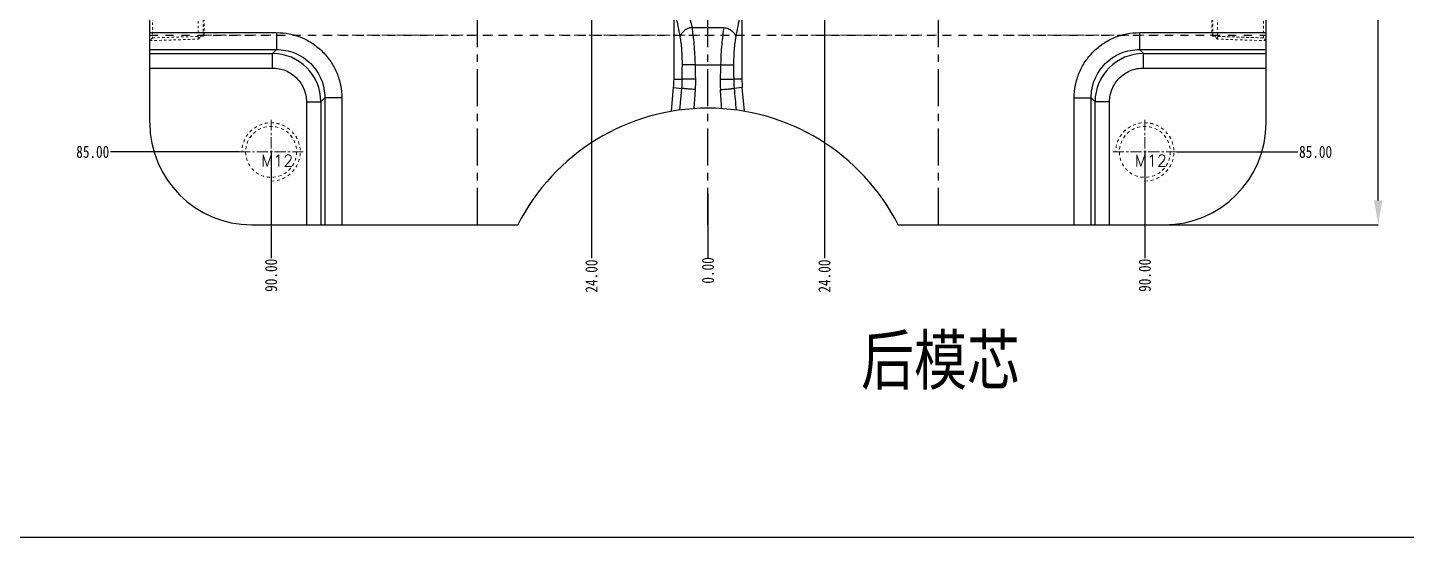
# Model space of a CAD drawing. Header units: millimetres. Extents: x 4 to 4769, y -754 to 1427.
# Drawn here: x 1288.8 to 1572.9, y 67.6 to 172.5 of the extents above; entities that cross this region are included whole.
import ezdxf
from ezdxf.enums import TextEntityAlignment as Align

# ---------------------------------------------------------------- set-up
doc = ezdxf.new("R2010")
doc.units = ezdxf.units.MM
doc.header["$LTSCALE"] = 16.335
doc.header["$PDMODE"] = 3
doc.header["$PDSIZE"] = 0.3125
doc.linetypes.add('CENTER', pattern=[0.6, 0.375, -0.075, 0.075, -0.075])
doc.linetypes.add('HIDDEN', pattern=[0.2, 0.1, -0.1])
doc.layers.get('0').update_dxf_attribs({"linetype": 'CONTINUOUS'})
doc.layers.get('Defpoints').update_dxf_attribs({"linetype": 'CONTINUOUS'})
for name, color, linetype, lineweight in [('cool', 153, 'HIDDEN', 9), ('dim', 82, 'CONTINUOUS', 9), ('epin', 13, 'CONTINUOUS', 9), ('screw', 33, 'CONTINUOUS', 13)]:
    doc.layers.add(name, color=color, linetype=linetype, lineweight=lineweight)
doc.layers.add('DEFAULT_2', color=8, linetype='HIDDEN')
doc.styles.get("Standard").update_dxf_attribs({"font": 'txt', "width": 0.8})
doc.styles.add('TXT', font='txt.shx', dxfattribs={"bigfont": 'gbcbig.shx'})
doc.styles.add('TXT05', font='txt.shx', dxfattribs={"width": 0.5, "bigfont": 'gbcbig.shx'})
doc.dimstyles.get("Standard").update_dxf_attribs({"dimtxt": 0.15625, "dimasz": 0.1875, "dimexe": 0.125, "dimexo": 0.0625, "dimtad": 0, "dimtih": 1, "dimtoh": 1, "dimdsep": 46, "dimtxsty": 'Standard', "dimcen": 0.09, "dimadec": 0, "dimazin": 0, "dimtp": 0.01, "dimtm": 0.01, "dimtfac": 1, "dimtofl": 0, "dimtmove": 0, "dimatfit": 3, "dimfxl": 0, "dimtolj": 1, "dimarcsym": 0})

# ---------------------------------------------------------------- blocks, each defined once
blk = doc.blocks.new('screw_m12_g')
at = {"layer": 'screw', "color": 1, "linetype": 'CENTER', "ltscale": 0.373186}
for p, q in [((0, -6.6), (0, 6.6)), ((-6.6, 0), (6.6, 0))]:
    blk.add_line(p, q, dxfattribs=at)
at = {"layer": 'screw', "color": 33, "linetype": 'HIDDEN', "ltscale": 0.373186}
blk.add_circle((0, 0), 5.25, dxfattribs=at)
at = {"layer": 'screw', "color": 92, "linetype": 'HIDDEN', "ltscale": 0.373186}
blk.add_arc((0, 0), 6, 270, 180, dxfattribs=at)
at = {"layer": 'screw', "color": 6, "style": 'TXT'}
blk.add_text('M12', height=2.4, dxfattribs=at).set_placement((-2.04, -3))
blk = doc.blocks.new('cool_jt_f11')
at = {"layer": 'cool', "ltscale": 0.3}
for p, q in [((0, 5.11), (0.58, 4.53)), ((0, 5.11), (10, 4.8)), ((0.58, 4.53), (0.58, -4.53)), ((11, 4.21), (0.58, 4.53)), ((0.58, 4.53), (11, 4.21)), ((10, 4.8), (10.58, 4.22)), ((10, 4.8), (10, -4.8)), ((11.21, 4), (11, 4.21)), ((11, -4.21), (11, 4.21)), ((11.21, -4), (11.21, 4)), ((0.58, -4.53), (0, -5.11)), ((0, -5.11), (10, -4.8)), ((0.58, -4.53), (11, -4.21)), ((10, -4.8), (10.58, -4.22)), ((11, -4.21), (11.21, -4))]:
    blk.add_line(p, q, dxfattribs=at)
blk = doc.blocks.new('*D119')
at = {"layer": 'Defpoints', "color": 0, "transparency": 16777216}
for p in [(1428.96, 231.89), (1428.96, 138.34), (1428.96, 124.99)]:
    blk.add_point(p, dxfattribs=at)
at = {"layer": 'dim', "color": 4, "lineweight": -2, "transparency": 16777216}
blk.add_line((1428.96, 138.34), (1428.96, 124.99), dxfattribs=at)
at = {"layer": 'dim', "color": 6, "transparency": 16777216, "insert": (1428.96, 122.49), "char_height": 2.5, "attachment_point": 5, "rotation": 90}
blk.add_mtext('\\A1;0.00', dxfattribs=at)
blk = doc.blocks.new('*D120')
at = {"layer": 'Defpoints', "color": 0, "transparency": 16777216}
for p in [(1428.96, 231.89), (1452.96, 197.49), (1452.96, 124.99)]:
    blk.add_point(p, dxfattribs=at)
at = {"layer": 'dim', "color": 4, "lineweight": -2, "transparency": 16777216}
blk.add_line((1452.96, 197.49), (1452.96, 124.99), dxfattribs=at)
at = {"layer": 'dim', "color": 6, "transparency": 16777216, "insert": (1452.96, 121.33), "char_height": 2.5, "attachment_point": 5, "rotation": 90}
blk.add_mtext('\\A1;24.00', dxfattribs=at)
blk = doc.blocks.new('*D121')
at = {"layer": 'Defpoints', "color": 0, "transparency": 16777216}
for p in [(1428.96, 231.89), (1518.96, 146.89), (1518.96, 124.99)]:
    blk.add_point(p, dxfattribs=at)
at = {"layer": 'dim', "color": 4, "lineweight": -2, "transparency": 16777216}
blk.add_line((1518.96, 146.89), (1518.96, 124.99), dxfattribs=at)
at = {"layer": 'dim', "color": 6, "transparency": 16777216, "insert": (1518.96, 121.49), "char_height": 2.5, "attachment_point": 5, "rotation": 90}
blk.add_mtext('\\A1;90.00', dxfattribs=at)
blk = doc.blocks.new('*D133')
at = {"layer": 'Defpoints', "color": 0, "transparency": 16777216}
for p in [(1428.96, 231.89), (1404.96, 197.49), (1404.96, 124.99)]:
    blk.add_point(p, dxfattribs=at)
at = {"layer": 'dim', "color": 4, "lineweight": -2, "transparency": 16777216}
blk.add_line((1404.96, 197.49), (1404.96, 124.99), dxfattribs=at)
at = {"layer": 'dim', "color": 6, "transparency": 16777216, "insert": (1404.96, 121.33), "char_height": 2.5, "attachment_point": 5, "rotation": 90}
blk.add_mtext('\\A1;24.00', dxfattribs=at)
blk = doc.blocks.new('*D134')
at = {"layer": 'Defpoints', "color": 0, "transparency": 16777216}
for p in [(1428.96, 231.89), (1338.96, 146.89), (1338.96, 124.99)]:
    blk.add_point(p, dxfattribs=at)
at = {"layer": 'dim', "color": 4, "lineweight": -2, "transparency": 16777216}
blk.add_line((1338.96, 146.89), (1338.96, 124.99), dxfattribs=at)
at = {"layer": 'dim', "color": 6, "transparency": 16777216, "insert": (1338.96, 121.49), "char_height": 2.5, "attachment_point": 5, "rotation": 90}
blk.add_mtext('\\A1;90.00', dxfattribs=at)
blk = doc.blocks.new('*D136')
at = {"color": 4, "lineweight": -2, "transparency": 16777216}
for p, q in [((1508.24, 331.89), (1567.04, 331.89)), ((1567.04, 326.89), (1567.04, 263.66)), ((1567.04, 136.89), (1567.04, 246.33)), ((1501.48, 131.89), (1567.04, 131.89))]:
    blk.add_line(p, q, dxfattribs=at)
at = {"color": 4, "transparency": 16777216}
for points in [[(1566.2, 326.89), (1567.87, 326.89), (1567.04, 331.89)], [(1566.2, 136.89), (1567.87, 136.89), (1567.04, 131.89)]]:
    blk.add_solid(points, dxfattribs=at)
at = {"layer": 'Defpoints', "color": 0, "transparency": 16777216}
for p in [(1508.24, 331.89), (1501.48, 131.89), (1567.04, 131.89)]:
    blk.add_point(p, dxfattribs=at)
at = {"color": 6, "transparency": 16777216, "insert": (1567.04, 255), "char_height": 5, "attachment_point": 5, "rotation": 90}
blk.add_mtext('\\A1;200.00', dxfattribs=at)
blk = doc.blocks.new('*D137')
at = {"layer": 'Defpoints', "color": 0, "transparency": 16777216}
for p in [(1428.96, 231.89), (1525.56, 146.89), (1550.47, 146.89)]:
    blk.add_point(p, dxfattribs=at)
at = {"layer": 'dim', "color": 4, "lineweight": -2, "transparency": 16777216}
blk.add_line((1525.56, 146.89), (1550.47, 146.89), dxfattribs=at)
at = {"layer": 'dim', "color": 6, "transparency": 16777216, "insert": (1554.14, 146.89), "char_height": 2.5, "attachment_point": 5}
blk.add_mtext('\\A1;85.00', dxfattribs=at)
blk = doc.blocks.new('*D138')
at = {"layer": 'Defpoints', "color": 0, "transparency": 16777216}
for p in [(1428.96, 231.89), (1305.87, 146.89), (1332.36, 146.89)]:
    blk.add_point(p, dxfattribs=at)
at = {"layer": 'dim', "color": 4, "lineweight": -2, "transparency": 16777216}
blk.add_line((1332.36, 146.89), (1305.87, 146.89), dxfattribs=at)
at = {"layer": 'dim', "color": 6, "transparency": 16777216, "insert": (1302.21, 146.89), "char_height": 2.5, "attachment_point": 5}
blk.add_mtext('\\A1;85.00', dxfattribs=at)
blk = doc.blocks.new('epin_ejp_8')
at = {"layer": 'epin'}
h = blk.add_hatch(dxfattribs=at)
h.set_pattern_fill('_ANSI31', color=123, scale=0.2, angle=90, style=0)
h.set_pattern_definition([(135, (-1217.56114, 35.9661), (-0.4490128, -0.4490128), [])])
h.paths.add_polyline_path([(0, 4, 0.414214), (-4, 0), (0, 0)])
h.paths.add_polyline_path([(4, 0), (0, 0), (0, -4, 0.414214)])
at = {"layer": 'epin', "color": 1, "linetype": 'CENTER', "ltscale": 0.248791}
for p, q in [((0, -4.4), (0, 4.4)), ((-4.4, 0), (4.4, 0))]:
    blk.add_line(p, q, dxfattribs=at)
at = {"layer": 'epin'}
blk.add_circle((0, 0), 4, dxfattribs=at)
at = {"layer": 'epin', "color": 6, "style": 'TXT05', "width": 0.5}
blk.add_text('%%c8', height=2.8, dxfattribs=at).set_placement((0.16, 0.4))
blk = doc.blocks.new('epin_ejp_6')
at = {"layer": 'epin'}
h = blk.add_hatch(dxfattribs=at)
h.set_pattern_fill('_ANSI31', color=123, scale=0.15, angle=90, style=0)
h.set_pattern_definition([(135, (-648.39147, -667.1919), (-0.3367596, -0.3367596), [])])
h.paths.add_polyline_path([(0, 3, 0.4142136), (-3, 0), (0, 0)])
h.paths.add_polyline_path([(3, 0), (0, 0), (0, -3, 0.4142136)])
at = {"layer": 'epin', "color": 1, "linetype": 'CENTER', "ltscale": 0.12}
for p, q in [((0, -3.3), (0, 3.3)), ((-3.3, 0), (3.3, 0))]:
    blk.add_line(p, q, dxfattribs=at)
at = {"layer": 'epin'}
blk.add_circle((0, 0), 3, dxfattribs=at)
at = {"layer": 'epin', "color": 6, "style": 'TXT05', "width": 0.5}
blk.add_text('%%c6', height=2.1, dxfattribs=at).set_placement((0.995, 1.35), align=Align.MIDDLE)
blk = doc.blocks.new('89')
at = {"color": 1, "linetype": 'CENTER', "ltscale": 1.243955}
for p, q in [((787.16, 214.89), (1017.16, 214.89)), ((787.16, 174.89), (1017.16, 174.89))]:
    blk.add_line(p, q, dxfattribs=at)
at = {"layer": 'cool', "ltscale": 0.932966}
for p, q in [((798.37, 218.89), (1005.95, 218.89)), ((798.37, 210.89), (1005.95, 210.89)), ((798.37, 178.89), (1005.95, 178.89)), ((798.37, 170.89), (1005.95, 170.89))]:
    blk.add_line(p, q, dxfattribs=at)
for p in [(787.16, 214.89), (787.16, 174.89)]:
    blk.add_blockref('cool_jt_f11', p, dxfattribs=at)
at = {"layer": 'cool', "ltscale": 0.932966, "rotation": 180}
for p in [(1017.16, 214.89), (1017.16, 174.89)]:
    blk.add_blockref('cool_jt_f11', p, dxfattribs=at)
at = {"layer": 'epin', "xscale": -1}
for name, p, rotation in [('epin_ejp_6', (843.66, 263.88), 2.800233405153563e-06), ('epin_ejp_8', (926.16, 201.89), 359.9999999999978)]:
    blk.add_blockref(name, p, dxfattribs=dict(at, rotation=rotation))
for name, p in [('epin_ejp_6', (865.66, 263.88)), ('epin_ejp_8', (854.66, 249.38))]:
    blk.add_blockref(name, p, dxfattribs=at)
at = {"layer": 'epin'}
for name, p in [('epin_ejp_6', (938.66, 263.88)), ('epin_ejp_8', (949.66, 249.38)), ('epin_ejp_8', (878.16, 201.89))]:
    blk.add_blockref(name, p, dxfattribs=at)
at = {"layer": 'epin', "rotation": 359.9999971997667}
blk.add_blockref('epin_ejp_6', (960.66, 263.88), dxfattribs=at)
at = {"layer": 'screw'}
for p in [(812.16, 316.89), (992.16, 316.89), (812.16, 146.89), (992.16, 146.89)]:
    blk.add_blockref('screw_m12_g', p, dxfattribs=at)

msp = doc.modelspace()

# ---------------------------------------------------------------- linework, layer by layer
at = {"color": 1, "linetype": 'CENTER', "ltscale": 1.243955}
for p, q in [((1381.46, 131.885), (1381.46, 331.885)), ((1428.96, 131.885), (1428.96, 331.885)), ((1476.46, 131.885), (1476.46, 331.885))]:
    msp.add_line(p, q, dxfattribs=at)
at = {"color": 7, "linetype": 'Continuous'}
for p, q in [((1313.96, 152.885), (1313.96, 310.885)), ((1543.96, 152.885), (1543.96, 310.885)), ((1421.96, 161.854), (1421.96, 177.84)), ((1435.96, 177.84), (1435.96, 161.854)), ((1313.96, 171.435), (1340.061, 171.435)), ((1340.061, 171.435), (1340.061, 167.948)), ((1425.671, 172.466), (1432.25, 172.466)), ((1517.859, 171.435), (1543.96, 171.435)), ((1517.859, 171.435), (1517.859, 167.948)), ((1313.96, 167.948), (1340.061, 167.948)), ((1339.25, 167.137), (1340.061, 167.948)), ((1517.859, 167.948), (1543.96, 167.948)), ((1518.67, 167.137), (1517.859, 167.948)), ((1313.96, 167.137), (1339.25, 167.137)), ((1339.25, 164.149), (1339.25, 167.137)), ((1426.359, 164.805), (1431.562, 164.805)), ((1518.67, 167.137), (1543.96, 167.137)), ((1518.67, 164.149), (1518.67, 167.137)), ((1313.96, 164.149), (1339.25, 164.149)), ((1518.67, 164.149), (1543.96, 164.149)), ((1421.458, 155.241), (1421.884, 160.111)), ((1421.884, 160.111), (1423.576, 159.963)), ((1421.96, 161.854), (1423.667, 161.854)), ((1423.166, 155.502), (1423.576, 159.963)), ((1426.146, 155.795), (1426.389, 159.717)), ((1435.96, 161.854), (1434.254, 161.854)), ((1436.036, 160.111), (1434.345, 159.963)), ((1436.462, 155.241), (1436.036, 160.111)), ((1346.224, 157.175), (1346.224, 131.885)), ((1346.224, 157.175), (1349.212, 157.175)), ((1349.212, 157.175), (1350.023, 157.986)), ((1349.212, 157.175), (1349.212, 131.885)), ((1350.023, 157.986), (1350.023, 131.885)), ((1353.51, 157.986), (1350.023, 157.986)), ((1353.51, 157.986), (1353.51, 131.885)), ((1504.411, 157.986), (1507.897, 157.986)), ((1504.411, 131.885), (1504.411, 157.986)), ((1508.708, 157.175), (1507.897, 157.986)), ((1507.897, 131.885), (1507.897, 157.986)), ((1511.697, 157.175), (1508.708, 157.175)), ((1508.708, 131.885), (1508.708, 157.175)), ((1511.697, 131.885), (1511.697, 157.175)), ((1334.96, 131.885), (1389.768, 131.885)), ((1468.152, 131.885), (1522.96, 131.885))]:
    msp.add_line(p, q, dxfattribs=at)
msp.add_lwpolyline([(1259.118, 381.579), (1718.69, 381.579), (1718.69, 67.551), (1259.118, 67.551)], close=True)
for centre, radius, start, end in [((1851.03, 282.273), 439.304, 193.9268, 194.47496), ((-141.178, -138.473), 1594.654, 11.174836, 11.32954), ((3333.029, -204.909), 1935.129, 168.68407, 168.811555), ((1339.234, 157.159), 9.978, 0.09601, 89.90399), ((719.198, 145.412), 707.426, 1.33183, 1.570902), ((2161.423, 144.837), 730.135, 178.432815, 178.664452), ((1518.687, 157.159), 9.978, 90.096, 179.904), ((1401.96, 161.854), 20, 355, 0), ((1401.92, 161.954), 21.747, 354.74834, 359.73821), ((1402.132, 161.29), 24.308, 356.28932, 1.32967), ((1455.778, 161.29), 24.298, 178.66926, 183.71175), ((-100.271, 62.755), 1534.868, 3.475259, 3.621944), ((1456.002, 161.954), 21.748, 180.262, 185.25145), ((1455.96, 161.854), 20, 180, 185), ((1428.96, 111.885), 44, 27.03569, 152.96431), ((1334.96, 152.885), 21, 180, 270), ((1522.96, 152.885), 21, 270, 0)]:
    msp.add_arc(centre, radius, start, end, dxfattribs=at)
for points, knots in [([(1340.061, 171.435), (1340.94, 171.435), (1342.703, 171.263), (1345.243, 170.495), (1347.586, 169.247), (1349.638, 167.564), (1351.321, 165.512), (1352.57, 163.169), (1353.338, 160.629), (1353.51, 158.865), (1353.51, 157.986)], [0, 0, 0, 0, 0.1250011, 0.2499873, 0.374975, 0.499961, 0.6249484, 0.7499523, 0.8749794, 1, 1, 1, 1]), ([(1425.671, 172.466), (1425.374, 172.434), (1424.796, 172.292), (1424.04, 171.872), (1423.479, 171.293), (1423.278, 170.811), (1423.242, 170.576)], [0, 0, 0, 0, 0.2732395, 0.5383985, 0.7821256, 1, 1, 1, 1]), ([(1423.68, 164.805), (1423.685, 165.861), (1423.639, 167.39), (1423.453, 169.313), (1423.321, 170.18), (1423.242, 170.576)], [0, 0, 0, 0, 0.5467241, 0.7906903, 1, 1, 1, 1]), ([(1426.359, 164.805), (1426.33, 166.218), (1426.227, 168.255), (1425.951, 170.807), (1425.772, 171.946), (1425.671, 172.466)], [0, 0, 0, 0, 0.5508234, 0.7937634, 1, 1, 1, 1]), ([(1432.25, 172.466), (1432.148, 171.946), (1431.97, 170.807), (1431.693, 168.255), (1431.591, 166.218), (1431.562, 164.805)], [0, 0, 0, 0, 0.2062368, 0.449177, 1, 1, 1, 1]), ([(1432.25, 172.466), (1432.546, 172.434), (1433.125, 172.292), (1433.88, 171.872), (1434.442, 171.293), (1434.642, 170.811), (1434.678, 170.576)], [0, 0, 0, 0, 0.2732396, 0.5383986, 0.7821257, 1, 1, 1, 1]), ([(1434.678, 170.576), (1434.6, 170.18), (1434.468, 169.313), (1434.282, 167.39), (1434.235, 165.861), (1434.241, 164.805)], [0, 0, 0, 0, 0.2093114, 0.4532798, 1, 1, 1, 1]), ([(1504.411, 157.986), (1504.411, 158.865), (1504.583, 160.628), (1505.35, 163.168), (1506.598, 165.511), (1508.281, 167.563), (1510.334, 169.246), (1512.676, 170.495), (1515.217, 171.263), (1516.98, 171.435), (1517.859, 171.435)], [0, 0, 0, 0, 0.1250011, 0.2499873, 0.374975, 0.499961, 0.6249484, 0.7499523, 0.8749794, 1, 1, 1, 1]), ([(1340.061, 167.948), (1340.713, 167.95), (1342.02, 167.826), (1343.905, 167.262), (1345.643, 166.339), (1347.166, 165.092), (1348.414, 163.569), (1349.337, 161.831), (1349.901, 159.946), (1350.025, 158.638), (1350.023, 157.986)], [0, 0, 0, 0, 0.1249764, 0.2499578, 0.374956, 0.4999607, 0.6249669, 0.7499814, 0.8750041, 1, 1, 1, 1]), ([(1507.897, 157.986), (1507.896, 158.638), (1508.02, 159.945), (1508.584, 161.83), (1509.506, 163.568), (1510.753, 165.091), (1512.276, 166.339), (1514.015, 167.262), (1515.9, 167.826), (1517.207, 167.95), (1517.859, 167.948)], [0, 0, 0, 0, 0.1249764, 0.2499578, 0.374956, 0.4999607, 0.6249669, 0.7499814, 0.8750041, 1, 1, 1, 1]), ([(1426.359, 164.805), (1426.049, 164.796), (1425.466, 164.783), (1424.771, 164.776), (1424.296, 164.778), (1424.027, 164.783), (1423.828, 164.791), (1423.72, 164.799), (1423.68, 164.805)], [0, 0, 0, 0, 0.3471911, 0.6525017, 0.7775633, 0.8791429, 0.9540101, 1, 1, 1, 1]), ([(1431.562, 164.805), (1431.872, 164.796), (1432.455, 164.783), (1433.149, 164.776), (1433.624, 164.778), (1433.894, 164.783), (1434.092, 164.791), (1434.2, 164.799), (1434.241, 164.805)], [0, 0, 0, 0, 0.3471918, 0.6525031, 0.7775649, 0.8791446, 0.9540114, 1, 1, 1, 1]), ([(1339.25, 164.149), (1340.158, 164.149), (1341.993, 163.788), (1344.313, 162.238), (1345.864, 159.917), (1346.224, 158.083), (1346.224, 157.175)], [0, 0, 0, 0, 0.2500359, 0.5000311, 0.7499796, 1, 1, 1, 1]), ([(1511.697, 157.175), (1511.697, 158.083), (1512.057, 159.918), (1513.608, 162.238), (1515.928, 163.789), (1517.763, 164.149), (1518.67, 164.149)], [0, 0, 0, 0, 0.2500359, 0.5000311, 0.7499796, 1, 1, 1, 1]), ([(1426.389, 159.717), (1426.063, 159.738), (1425.45, 159.78), (1424.72, 159.838), (1424.221, 159.883), (1423.939, 159.912), (1423.731, 159.937), (1423.618, 159.954), (1423.576, 159.963)], [0, 0, 0, 0, 0.3472507, 0.6525344, 0.7776856, 0.879196, 0.9540552, 1, 1, 1, 1]), ([(1426.433, 161.854), (1426.113, 161.847), (1425.511, 161.835), (1424.794, 161.829), (1424.303, 161.831), (1424.025, 161.835), (1423.82, 161.842), (1423.709, 161.848), (1423.667, 161.854)], [0, 0, 0, 0, 0.3472525, 0.6525377, 0.7776882, 0.8791967, 0.9540537, 1, 1, 1, 1]), ([(1431.487, 161.854), (1431.807, 161.847), (1432.409, 161.835), (1433.126, 161.829), (1433.617, 161.83), (1433.895, 161.835), (1434.1, 161.842), (1434.212, 161.848), (1434.254, 161.854)], [0, 0, 0, 0, 0.3472523, 0.6525373, 0.7776877, 0.8791962, 0.9540533, 1, 1, 1, 1]), ([(1431.531, 159.717), (1431.858, 159.738), (1432.471, 159.78), (1433.201, 159.837), (1433.7, 159.883), (1433.982, 159.912), (1434.19, 159.937), (1434.302, 159.954), (1434.345, 159.963)], [0, 0, 0, 0, 0.3472563, 0.6525449, 0.7776965, 0.8792053, 0.9540606, 1, 1, 1, 1])]:
    msp.add_open_spline(points, degree=3, knots=knots, dxfattribs=at)
for points in [[(1423.667, 161.854), (1423.671, 162.838), (1423.675, 163.821), (1423.68, 164.805)], [(1434.241, 164.805), (1434.245, 163.821), (1434.25, 162.838), (1434.254, 161.854)], [(1434.345, 159.963), (1434.481, 158.476), (1434.618, 156.989), (1434.755, 155.502)]]:
    msp.add_open_spline(points, degree=3, dxfattribs=at)
at = {"layer": 'cool', "ltscale": 0.932966}
msp.add_line((1325.17, 170.885), (1532.75, 170.885), dxfattribs=at)
at = {"layer": 'DEFAULT_2', "color": 8, "linetype": 'HIDDEN'}
msp.add_line((1313.96, 170.885), (1543.96, 170.885), dxfattribs=at)

# ---------------------------------------------------------------- block references
msp.add_blockref('89', (526.803, 0))
at = {"layer": 'cool', "ltscale": 0.932966}
msp.add_blockref('cool_jt_f11', (1313.96, 174.885), dxfattribs=at)
at = {"layer": 'cool', "ltscale": 0.932966, "rotation": 180}
msp.add_blockref('cool_jt_f11', (1543.96, 174.885), dxfattribs=at)
at = {"layer": 'screw'}
for p in [(1338.96, 146.885), (1518.96, 146.885)]:
    msp.add_blockref('screw_m12_g', p, dxfattribs=at)

# ---------------------------------------------------------------- texts
at = {"insert": (1460.496, 109.036), "char_height": 10, "width": 70.65262, "attachment_point": 1}
msp.add_mtext('{\\fSimSun|b0|i0|c134|p2;后模芯}', dxfattribs=at)

# ---------------------------------------------------------------- dimensions: what is measured, and where the dimension line sits
dim = msp.add_linear_dim(base=(1567.036, 131.885), p1=(1508.241, 331.885), p2=(1501.478, 131.885), angle=90, dimstyle='Standard', override={"dimtxt": 5, "dimasz": 5, "dimexe": 0, "dimexo": 0, "dimgap": 0, "dimtih": 0, "dimtoh": 0, "dimzin": 0, "dimcen": 0, "dimclrd": 4, "dimclre": 4, "dimclrt": 6, "dimtp": 0, "dimtm": 0, "dimtzin": 0})
dim.commit()
dim.dimension.update_dxf_attribs({"geometry": '*D136', "text_midpoint": (1567.036, 254.997), "dimtype": 160})
at = {"layer": 'dim'}
for feature_location, offset, dtype, origin, picture, middle in [((1332.36, 146.885), (-26.486, 0), 0, (1428.96, 231.885), '*D138', (1302.208, 146.885)), ((1338.96, 146.885), (0, -21.892), 1, (1428.96, 231.885), '*D134', (1338.96, 121.494)), ((1404.96, 197.485), (0, -72.492), 1, (1428.96, 231.885), '*D133', (1404.96, 121.327)), ((1428.96021265, 138.339379714), (0, -13.345714979), 1, (1428.96021265, 231.885205182), '*D119', (1428.96021265, 122.493664735)), ((1452.96, 197.485), (0, -72.492), 1, (1428.96, 231.885), '*D120', (1452.96, 121.327)), ((1518.96, 146.885), (0, -21.892), 1, (1428.96, 231.885), '*D121', (1518.96, 121.494)), ((1525.56, 146.885), (24.914, 0), 0, (1428.96, 231.885), '*D137', (1554.141, 146.885))]:
    dim = msp.add_ordinate_dim(feature_location=feature_location, offset=offset, dtype=dtype, origin=origin, dimstyle='Standard', override={"dimtxt": 2.5, "dimasz": 2, "dimexe": 0, "dimexo": 0, "dimgap": 0, "dimtih": 0, "dimtoh": 0, "dimzin": 0, "dimcen": 0, "dimclrd": 4, "dimclre": 4, "dimclrt": 6, "dimtp": 0, "dimtm": 0, "dimtzin": 0}, dxfattribs=at)
    dim.commit()
    dim.dimension.update_dxf_attribs({"geometry": picture, "text_midpoint": middle})

doc.saveas('drawing.dxf')
